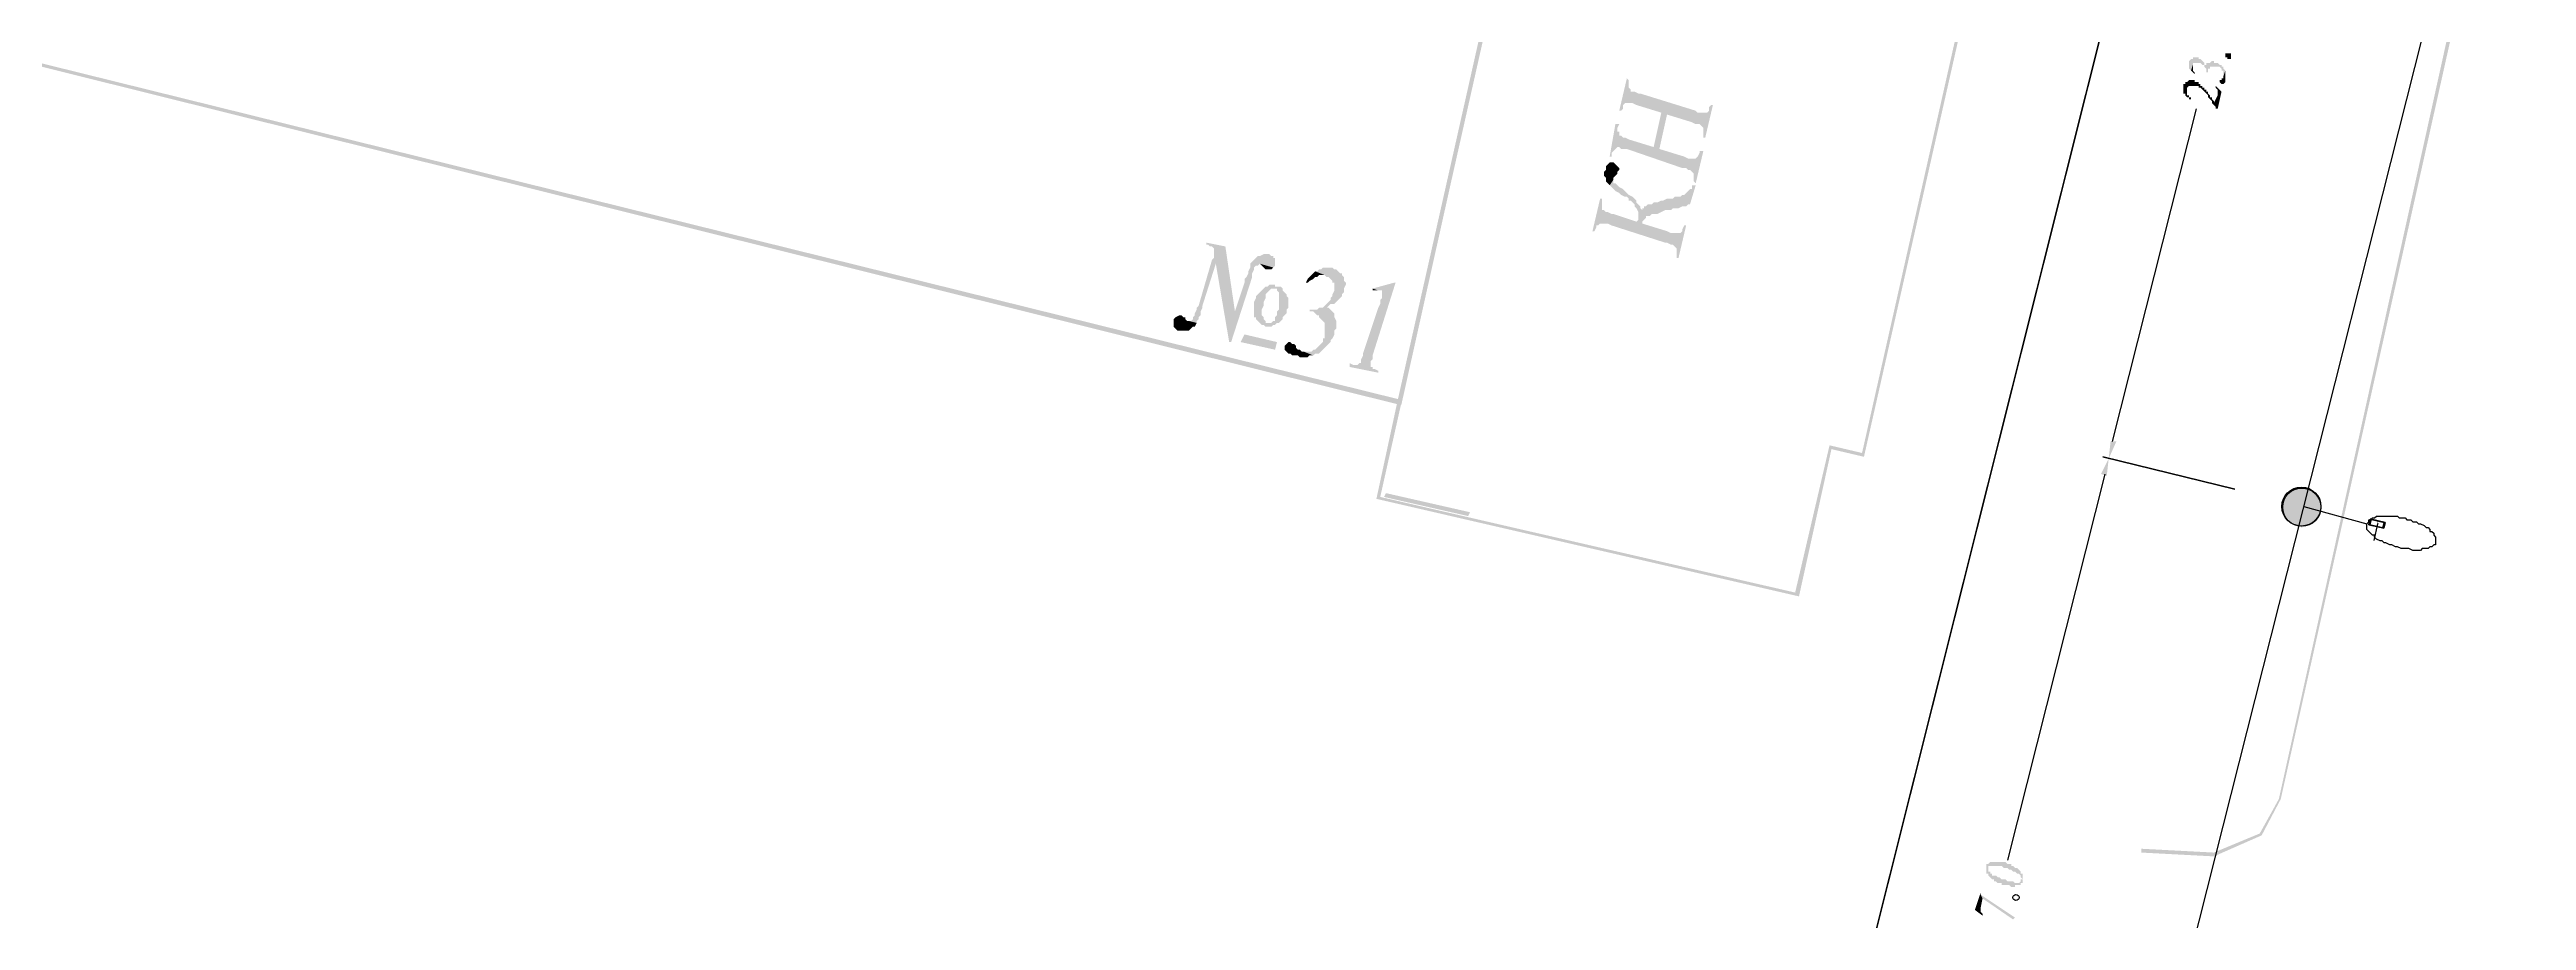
# Model space of a CAD drawing. Extents: x 243 to 885, y -99 to 1005.
# Drawn here: x 404.9 to 477.4, y 607.8 to 633.3 of the extents above; entities that cross this region are included whole.
import ezdxf

# ---------------------------------------------------------------- set-up
doc = ezdxf.new("R2010")
doc.units = 0
doc.header["$MEASUREMENT"] = 0
for name, color, linetype in [('DLXLUM01', 6, 'Continuous'), ('DLXLUMEX', 2, 'Continuous'), ('DLXSCENE', 7, 'Continuous'), ('PDF _Геометрия', 7, 'Continuous'), ('PDF _Сплошная заливка', 7, 'Continuous')]:
    doc.layers.add(name, color=color, linetype=linetype)

# ---------------------------------------------------------------- blocks, each defined once
blk = doc.blocks.new('*U27')
for p, q in [((-0.185, 0.13), (-0.224, -0.035)), ((-0.224, -0.035), (-0.185, 0.13)), ((-0.156, 0.124), (-0.195, -0.042)), ((-0.195, -0.042), (-0.156, 0.124)), ((0.224, 0.035), (-0.185, 0.13)), ((-0.156, 0.124), (-0.185, 0.13)), ((-0.185, 0.13), (0.224, 0.035)), ((-0.185, 0.13), (-0.156, 0.124)), ((0.253, 0.028), (-0.156, 0.124)), ((-0.156, 0.124), (0.253, 0.028)), ((0.185, -0.13), (0.224, 0.035)), ((0.224, 0.035), (0.185, -0.13)), ((0.214, -0.137), (0.253, 0.028)), ((0.253, 0.028), (0.214, -0.137)), ((0.224, 0.035), (0.253, 0.028)), ((0.253, 0.028), (0.224, 0.035)), ((-0.224, -0.035), (0.185, -0.13)), ((0.185, -0.13), (-0.224, -0.035)), ((-0.224, -0.035), (-0.195, -0.042)), ((-0.195, -0.042), (-0.224, -0.035)), ((-0.195, -0.042), (0.214, -0.137)), ((0.214, -0.137), (-0.195, -0.042)), ((0.185, -0.13), (0.214, -0.137)), ((0.214, -0.137), (0.185, -0.13))]:
    blk.add_line(p, q)
at = {"color": 1}
blk.add_line((0.029, -0.007), (-0.084, -0.494), dxfattribs=at)
at = {"layer": 'DLXLUMEX', "color": 7}
blk.add_text('1', height=0.1, dxfattribs=at).set_placement((0, 0))
blk = doc.blocks.new('*U46')
blk.add_line((177.326, 706.222), (0, 0))

msp = doc.modelspace()

# ---------------------------------------------------------------- hatches: boundary and pattern name
at = {"layer": 'PDF _Сплошная заливка', "linetype": 'ByBlock', "transparency": 33554559}
for points in [[(477.196, 666.817), (477.196, 666.761), (478.932, 665.865), (479.716, 665.137), (480.5, 663.961), (481.284, 661.442), (475.629, 636.134), (470.141, 611.329), (469.582, 610.321), (468.238, 609.762), (466.11, 609.874), (466.11, 609.762), (468.238, 609.65), (469.638, 610.266), (470.197, 611.329), (475.741, 636.134), (481.396, 661.442), (480.556, 663.961), (479.828, 665.193), (478.988, 665.977)], [(467.51, 632.886), (467.51, 632.718), (467.566, 632.662), (467.622, 632.83), (467.622, 632.886), (467.678, 632.886), (467.734, 632.886), (467.79, 632.886), (467.846, 632.886), (467.902, 632.83), (467.958, 632.83), (467.958, 632.774), (468.014, 632.718), (468.014, 632.662), (468.014, 632.606), (468.07, 632.606), (468.07, 632.662), (468.07, 632.718), (468.126, 632.718), (468.126, 632.774), (468.182, 632.774), (468.238, 632.774), (468.294, 632.774), (468.35, 632.774), (468.406, 632.774), (468.462, 632.718), (468.462, 632.662), (468.518, 632.662), (468.518, 632.606), (468.518, 632.55), (468.518, 632.494), (468.574, 632.662), (468.518, 632.718), (468.518, 632.774), (468.462, 632.774), (468.462, 632.83), (468.406, 632.83), (468.35, 632.886), (468.294, 632.886), (468.238, 632.886), (468.238, 632.942), (468.182, 632.942), (468.126, 632.886), (468.07, 632.886), (468.014, 632.886), (468.014, 632.83), (467.958, 632.83), (467.958, 632.886), (467.902, 632.942), (467.846, 632.998), (467.79, 632.998), (467.79, 633.054), (467.734, 633.054), (467.678, 633.054), (467.622, 633.054), (467.622, 632.998), (467.566, 632.998), (467.51, 632.942)], [(467.566, 632.662), (467.622, 632.606), (467.678, 632.55), (467.678, 632.606), (467.622, 632.662), (467.622, 632.718), (467.622, 632.774), (467.622, 632.83)], [(468.406, 632.326), (468.462, 632.27), (468.518, 632.27), (468.574, 632.326), (468.574, 632.382), (468.574, 632.438), (468.574, 632.494), (468.574, 632.55), (468.574, 632.606), (468.574, 632.662), (468.518, 632.494), (468.518, 632.438), (468.462, 632.438), (468.462, 632.382), (468.406, 632.382)], [(468.574, 633.11), (468.574, 633.166), (468.63, 633.166), (468.686, 633.166), (468.742, 633.166), (468.742, 633.11), (468.742, 633.054), (468.742, 632.998), (468.686, 632.998), (468.63, 632.998), (468.63, 633.054), (468.574, 633.054), (468.574, 633.11)], [(451.048, 632.438), (450.824, 631.486), (450.88, 631.486), (450.936, 631.542), (450.936, 631.598), (450.936, 631.654), (450.992, 631.71), (451.048, 631.71), (451.104, 631.71), (451.16, 631.71), (451.216, 631.71), (451.328, 631.654), (452.056, 631.43), (451.832, 630.422), (452.224, 631.374), (452.952, 631.15), (453.064, 631.094), (453.176, 631.094), (453.232, 631.038), (453.288, 630.982), (453.288, 630.926), (453.288, 630.87), (453.288, 630.814), (453.288, 630.702), (453.344, 630.702), (453.568, 631.654), (453.512, 631.654), (453.456, 631.598), (453.456, 631.542), (453.456, 631.486), (453.4, 631.43), (453.344, 631.43), (453.288, 631.43), (453.232, 631.43), (453.12, 631.43), (453.064, 631.486), (451.44, 631.99), (451.384, 631.99), (451.272, 632.046), (451.216, 632.046), (451.16, 632.046), (451.16, 632.102), (451.104, 632.158), (451.104, 632.214), (451.104, 632.27), (451.104, 632.326), (451.104, 632.382)], [(467.342, 632.214), (467.342, 631.99), (467.398, 631.99), (467.398, 631.934), (467.454, 632.102), (467.454, 632.158), (467.51, 632.214), (467.566, 632.214), (467.622, 632.214), (467.678, 632.214), (467.734, 632.214), (467.79, 632.214), (467.79, 632.158), (467.846, 632.158), (467.902, 632.102), (467.958, 632.046), (468.014, 631.99), (468.07, 631.934), (468.07, 631.878), (468.126, 631.822), (468.182, 631.766), (468.182, 631.71), (468.238, 631.654), (468.238, 631.71), (468.238, 631.766), (468.182, 631.822), (468.182, 631.878), (468.126, 631.878), (468.126, 631.934), (468.07, 631.99), (468.07, 632.046), (468.014, 632.046), (468.014, 632.102), (467.958, 632.102), (467.958, 632.158), (467.902, 632.158), (467.902, 632.214), (467.846, 632.214), (467.846, 632.27), (467.79, 632.27), (467.79, 632.326), (467.734, 632.326), (467.678, 632.326), (467.678, 632.382), (467.622, 632.382), (467.566, 632.382), (467.51, 632.382), (467.454, 632.326), (467.398, 632.326), (467.398, 632.27), (467.342, 632.27)], [(467.398, 631.934), (467.454, 631.878), (467.51, 631.878), (467.51, 631.822), (467.566, 631.822), (467.566, 631.878), (467.51, 631.878), (467.51, 631.934), (467.454, 631.934), (467.454, 631.99), (467.454, 632.046), (467.454, 632.102)], [(468.294, 632.214), (468.294, 632.158), (468.35, 632.102), (468.35, 632.046), (468.35, 631.99), (468.35, 631.934), (468.238, 631.71), (468.238, 631.654), (468.294, 631.598), (468.294, 631.542), (468.35, 631.542), (468.462, 632.046)], [(450.712, 631.094), (450.544, 630.143), (450.6, 630.143), (450.6, 630.254), (450.656, 630.31), (450.712, 630.366), (450.768, 630.422), (450.824, 630.422), (450.88, 630.366), (450.936, 630.366), (451.048, 630.366), (452.672, 629.807), (452.784, 629.807), (452.84, 629.751), (452.896, 629.751), (452.952, 629.695), (453.008, 629.639), (453.008, 629.527), (453.008, 629.471), (453.008, 629.415), (453.064, 629.359), (453.288, 630.31), (453.176, 630.31), (453.176, 630.254), (453.12, 630.143), (453.064, 630.087), (453.008, 630.087), (452.952, 630.087), (452.84, 630.087), (452.728, 630.143), (452, 630.366), (452.224, 631.374), (451.832, 630.422), (451.104, 630.646), (450.992, 630.702), (450.936, 630.702), (450.88, 630.758), (450.824, 630.758), (450.824, 630.87), (450.768, 630.87), (450.768, 630.926), (450.768, 630.982), (450.824, 631.094)], [(450.432, 629.751), (450.376, 629.695), (450.376, 629.583), (450.432, 629.527), (450.432, 629.415), (450.488, 629.359), (450.544, 629.303), (450.656, 629.471), (450.656, 629.527), (450.712, 629.583), (450.768, 629.639), (450.768, 629.695), (450.824, 629.751), (450.824, 629.807), (450.768, 629.863), (450.712, 629.919), (450.656, 629.975), (450.6, 629.975), (450.544, 629.975), (450.488, 629.919), (450.432, 629.863)], [(450.264, 628.911), (450.04, 627.959), (450.096, 627.959), (450.152, 628.071), (450.152, 628.127), (450.208, 628.127), (450.264, 628.183), (450.32, 628.183), (450.376, 628.183), (450.488, 628.183), (450.6, 628.127), (452.168, 627.623), (452.224, 627.623), (452.336, 627.567), (452.392, 627.567), (452.448, 627.511), (452.504, 627.455), (452.504, 627.399), (452.504, 627.343), (452.504, 627.287), (452.504, 627.175), (452.56, 627.175), (452.784, 628.127), (452.728, 628.127), (452.672, 628.015), (452.672, 627.959), (452.616, 627.903), (452.56, 627.903), (452.504, 627.903), (452.448, 627.903), (452.336, 627.903), (452.224, 627.959), (451.496, 628.183), (451.552, 628.687), (451.552, 628.631), (451.496, 628.631), (451.496, 628.575), (451.44, 628.631), (451.328, 628.239), (450.656, 628.463), (450.6, 628.463), (450.488, 628.519), (450.432, 628.519), (450.376, 628.575), (450.32, 628.575), (450.32, 628.631), (450.32, 628.743), (450.32, 628.799), (450.32, 628.911)], [(450.544, 629.303), (450.6, 629.247), (450.656, 629.191), (450.712, 629.135), (450.824, 629.079), (450.88, 629.023), (450.992, 628.967), (451.048, 628.967), (451.104, 628.911), (451.104, 628.855), (451.16, 628.855), (451.216, 628.799), (451.272, 628.743), (451.272, 628.687), (451.328, 628.631), (451.384, 628.519), (451.384, 628.463), (451.384, 628.407), (451.384, 628.295), (451.328, 628.239), (451.44, 628.631), (451.44, 628.687), (451.384, 628.743), (451.328, 628.799), (451.328, 628.855), (451.272, 628.911), (451.216, 628.967), (451.104, 629.023), (451.048, 629.079), (450.992, 629.135), (450.936, 629.191), (450.824, 629.247), (450.768, 629.303), (450.712, 629.359), (450.656, 629.359), (450.656, 629.415), (450.656, 629.471)], [(451.552, 628.687), (451.496, 628.183), (451.496, 628.239), (451.552, 628.295), (451.608, 628.351), (451.608, 628.407), (451.664, 628.407), (451.72, 628.407), (451.776, 628.463), (451.888, 628.463), (451.944, 628.463), (452.056, 628.519), (452.168, 628.575), (452.224, 628.575), (452.336, 628.575), (452.392, 628.631), (452.504, 628.631), (452.56, 628.631), (452.672, 628.687), (452.728, 628.687), (452.784, 628.687), (452.84, 628.743), (452.896, 628.743), (453.064, 629.303), (452.952, 629.303), (452.952, 629.191), (452.896, 629.191), (452.84, 629.135), (452.784, 629.079), (452.728, 629.023), (452.672, 629.023), (452.616, 628.967), (452.56, 628.967), (452.448, 628.967), (452.392, 628.911), (452.336, 628.911), (452.224, 628.911), (452.112, 628.855), (452.056, 628.855), (451.944, 628.799), (451.832, 628.799), (451.776, 628.743), (451.664, 628.743), (451.608, 628.687)], [(439.29, 627.511), (438.73, 627.623), (438.73, 627.567), (438.786, 627.567), (438.842, 627.511), (438.898, 627.511), (438.954, 627.455), (438.954, 627.399), (438.954, 627.343), (438.954, 627.287), (438.954, 627.175), (438.898, 627.119), (439.01, 627.007), (439.402, 624.711), (439.57, 625.607)], [(438.898, 627.119), (438.506, 625.775), (438.45, 625.719), (438.45, 625.663), (438.394, 625.551), (438.394, 625.495), (438.338, 625.439), (438.338, 625.383), (438.282, 625.327), (438.226, 625.327), (438.45, 625.271), (438.45, 625.327), (438.506, 625.383), (438.506, 625.439), (438.562, 625.495), (438.562, 625.607), (438.618, 625.719), (438.618, 625.775), (439.01, 627.007)], [(440.578, 627.287), (440.41, 627.287), (440.298, 627.231), (440.242, 627.231), (440.186, 627.175), (440.13, 627.119), (440.074, 627.063), (440.018, 627.007), (440.018, 626.951), (440.018, 626.895), (439.962, 626.783), (439.962, 626.727), (439.906, 626.615), (439.85, 626.559), (439.85, 626.447), (439.57, 625.607), (439.402, 624.711), (439.458, 624.711), (440.074, 626.615), (440.074, 626.671), (440.074, 626.727), (440.13, 626.839), (440.13, 626.895), (440.186, 626.951), (440.242, 626.951), (440.298, 627.007), (440.69, 626.895), (440.746, 626.951), (440.746, 627.007), (440.746, 627.063), (440.746, 627.175), (440.69, 627.175), (440.69, 627.231), (440.634, 627.231)], [(440.69, 626.895), (440.298, 627.007), (440.354, 626.951), (440.41, 626.895), (440.466, 626.839), (440.522, 626.839), (440.578, 626.839), (440.634, 626.839)], [(442.426, 626.895), (442.146, 626.895), (442.09, 626.839), (442.034, 626.839), (441.978, 626.783), (441.922, 626.783), (442.202, 626.671), (442.258, 626.615), (442.314, 626.615), (442.37, 626.559), (442.426, 626.503), (442.426, 626.447), (442.482, 626.447), (442.482, 626.391), (442.482, 626.279), (442.482, 626.223), (442.426, 626.111), (442.426, 626.055), (442.37, 625.999), (442.37, 625.943), (442.314, 625.887), (442.258, 625.831), (442.202, 625.775), (442.146, 625.719), (442.034, 625.719), (441.978, 625.663), (441.866, 625.663), (441.81, 625.663), (441.754, 625.663), (441.754, 625.607), (441.81, 625.607), (441.866, 625.607), (441.922, 625.551), (441.978, 625.495), (442.034, 625.495), (442.034, 625.439), (442.09, 625.383), (442.146, 625.327), (442.202, 625.271), (442.202, 625.215), (442.202, 625.103), (442.202, 625.047), (442.202, 624.991), (442.202, 624.879), (442.202, 624.823), (442.146, 624.823), (442.146, 624.711), (442.09, 624.655), (442.034, 624.599), (441.978, 624.543), (441.922, 624.487), (441.866, 624.487), (441.81, 624.431), (441.754, 624.431), (441.698, 624.431), (441.586, 624.431), (441.866, 624.319), (441.922, 624.375), (442.034, 624.375), (442.09, 624.431), (442.146, 624.487), (442.202, 624.543), (442.258, 624.599), (442.314, 624.655), (442.37, 624.711), (442.37, 624.767), (442.426, 624.823), (442.482, 624.935), (442.482, 624.991), (442.482, 625.047), (442.538, 625.103), (442.538, 625.215), (442.538, 625.271), (442.538, 625.327), (442.482, 625.439), (442.482, 625.495), (442.482, 625.551), (442.426, 625.607), (442.37, 625.663), (442.314, 625.719), (442.258, 625.719), (442.314, 625.775), (442.37, 625.831), (442.482, 625.831), (442.538, 625.887), (442.594, 625.943), (442.65, 625.999), (442.706, 626.055), (442.706, 626.111), (442.762, 626.167), (442.762, 626.223), (442.762, 626.279), (442.818, 626.391), (442.818, 626.447), (442.762, 626.503), (442.762, 626.559), (442.762, 626.615), (442.706, 626.671), (442.706, 626.727), (442.65, 626.727), (442.594, 626.783), (442.538, 626.839), (442.482, 626.839)], [(441.922, 626.783), (441.866, 626.727), (441.81, 626.671), (441.754, 626.615), (441.698, 626.559), (441.642, 626.447), (441.698, 626.447), (441.754, 626.503), (441.866, 626.559), (441.922, 626.615), (441.978, 626.615), (442.034, 626.671), (442.09, 626.671), (442.146, 626.671), (442.202, 626.671)], [(440.522, 626.335), (440.466, 626.335), (440.41, 626.279), (440.354, 626.223), (440.298, 626.167), (440.242, 626.111), (440.186, 626.055), (440.186, 625.999), (440.13, 625.887), (440.13, 625.775), (440.13, 625.719), (440.13, 625.663), (440.13, 625.551), (440.13, 625.495), (440.13, 625.439), (440.186, 625.439), (440.186, 625.383), (440.242, 625.327), (440.522, 625.271), (440.466, 625.271), (440.466, 625.327), (440.41, 625.383), (440.41, 625.439), (440.354, 625.495), (440.354, 625.551), (440.354, 625.607), (440.354, 625.663), (440.41, 625.775), (440.41, 625.831), (440.41, 625.887), (440.466, 625.999), (440.466, 626.055), (440.466, 626.111), (440.522, 626.167), (440.578, 626.223), (440.634, 626.279), (440.69, 626.279), (440.746, 626.279)], [(440.746, 626.335), (440.746, 626.391), (440.578, 626.391), (440.522, 626.335), (440.746, 626.279), (440.802, 626.279), (440.802, 626.223), (440.858, 626.167), (440.858, 626.111), (440.858, 625.999), (440.858, 625.887), (440.858, 625.831), (440.858, 625.719), (440.858, 625.663), (440.802, 625.607), (440.802, 625.495), (440.746, 625.439), (440.746, 625.327), (440.69, 625.327), (440.634, 625.271), (440.578, 625.271), (440.522, 625.271), (440.242, 625.327), (440.298, 625.271), (440.354, 625.215), (440.41, 625.215), (440.466, 625.159), (440.522, 625.159), (440.578, 625.159), (440.634, 625.159), (440.69, 625.215), (440.746, 625.215), (440.802, 625.271), (440.858, 625.271), (440.914, 625.327), (440.97, 625.383), (440.97, 625.439), (441.026, 625.495), (441.082, 625.551), (441.082, 625.663), (441.138, 625.719), (441.138, 625.775), (441.138, 625.887), (441.138, 625.943), (441.138, 625.999), (441.082, 626.055), (441.082, 626.111), (441.026, 626.167), (440.97, 626.223), (440.97, 626.279), (440.914, 626.335), (440.858, 626.335)], [(444.273, 626.447), (444.217, 626.447), (443.601, 626.279), (443.769, 626.223), (443.825, 626.223), (443.881, 626.223), (443.881, 626.167), (443.881, 626.111), (443.881, 626.055), (443.881, 625.999), (443.825, 625.943), (443.825, 625.831), (443.769, 625.719), (443.321, 624.375), (443.321, 624.319), (443.265, 624.207), (443.265, 624.151), (443.265, 624.095), (443.21, 624.095), (443.154, 624.039), (443.098, 624.039), (443.042, 624.039), (442.93, 624.095), (442.93, 623.983), (443.769, 623.815), (443.769, 623.871), (443.657, 623.927), (443.601, 623.927), (443.601, 623.983), (443.545, 623.983), (443.545, 624.039), (443.545, 624.095), (443.545, 624.151), (443.601, 624.207), (443.601, 624.319)], [(438.002, 625.495), (437.946, 625.495), (437.834, 625.439), (437.778, 625.383), (437.778, 625.327), (437.778, 625.215), (437.778, 625.159), (437.834, 625.103), (437.89, 625.047), (437.946, 625.047), (438.002, 625.047), (438.058, 625.047), (438.114, 625.047), (438.226, 625.047), (438.282, 625.103), (438.338, 625.159), (438.394, 625.159), (438.45, 625.271), (438.226, 625.327), (438.17, 625.327), (438.114, 625.383), (438.114, 625.439), (438.058, 625.439)], [(440.802, 624.711), (439.85, 624.935), (439.738, 624.711), (440.746, 624.487)], [(441.194, 624.711), (441.138, 624.711), (441.082, 624.655), (441.026, 624.599), (441.026, 624.543), (441.026, 624.487), (441.082, 624.431), (441.138, 624.375), (441.194, 624.375), (441.25, 624.319), (441.362, 624.319), (441.418, 624.319), (441.474, 624.263), (441.53, 624.263), (441.642, 624.263), (441.698, 624.263), (441.754, 624.319), (441.81, 624.319), (441.866, 624.319), (441.586, 624.431), (441.53, 624.431), (441.474, 624.487), (441.418, 624.487), (441.362, 624.543), (441.362, 624.599), (441.306, 624.655), (441.25, 624.655)], [(446.457, 619.728), (443.993, 620.288), (443.937, 620.176), (446.401, 619.616)], [(471.093, 619.392), (471.317, 619.616), (471.373, 619.896), (471.317, 620.176), (471.093, 620.4), (470.813, 620.456), (470.533, 620.4), (470.309, 620.176), (470.253, 619.896), (470.309, 619.616), (470.533, 619.392), (470.813, 619.28)], [(461.575, 609.314), (461.575, 609.202), (461.631, 609.314), (461.631, 609.37), (461.687, 609.37), (461.743, 609.37), (461.799, 609.37), (461.855, 609.37), (461.911, 609.37), (461.967, 609.37), (462.023, 609.37), (462.079, 609.314), (462.135, 609.314), (462.191, 609.314), (462.247, 609.258), (462.303, 609.258), (462.359, 609.202), (462.415, 609.202), (462.471, 609.146), (462.527, 609.146), (462.583, 609.09), (462.583, 609.034), (462.639, 608.978), (462.583, 608.866), (462.639, 608.866), (462.639, 608.922), (462.639, 608.978), (462.639, 609.034), (462.639, 609.09), (462.639, 609.146), (462.583, 609.146), (462.583, 609.202), (462.527, 609.258), (462.471, 609.314), (462.415, 609.314), (462.359, 609.37), (462.303, 609.37), (462.303, 609.426), (462.247, 609.426), (462.191, 609.426), (462.135, 609.482), (462.079, 609.482), (462.023, 609.482), (461.967, 609.482), (461.911, 609.482), (461.855, 609.482), (461.799, 609.482), (461.743, 609.482), (461.687, 609.482), (461.631, 609.426), (461.575, 609.426), (461.575, 609.37)], [(461.575, 609.202), (461.575, 609.146), (461.631, 609.146), (461.631, 609.09), (461.687, 609.034), (461.743, 608.978), (461.799, 608.978), (461.799, 608.922), (461.855, 608.922), (461.911, 608.866), (461.967, 608.866), (462.023, 608.866), (462.023, 608.81), (462.079, 608.81), (462.135, 608.81), (462.191, 608.81), (462.247, 608.81), (462.303, 608.754), (462.359, 608.754), (462.415, 608.754), (462.415, 608.81), (462.471, 608.81), (462.527, 608.81), (462.583, 608.81), (462.583, 608.866), (462.639, 608.978), (462.583, 608.978), (462.583, 608.922), (462.527, 608.866), (462.471, 608.866), (462.415, 608.866), (462.359, 608.922), (462.303, 608.922), (462.247, 608.922), (462.191, 608.922), (462.135, 608.978), (462.079, 608.978), (462.023, 608.978), (461.967, 609.034), (461.911, 609.034), (461.855, 609.09), (461.799, 609.09), (461.743, 609.09), (461.743, 609.146), (461.687, 609.146), (461.687, 609.202), (461.631, 609.202), (461.631, 609.258), (461.631, 609.314)], [(461.407, 608.586), (461.239, 608.082), (461.463, 607.914), (461.519, 607.914), (461.463, 607.914), (461.463, 607.97), (461.407, 608.026), (461.407, 608.082), (461.407, 608.138), (461.463, 608.418), (461.407, 608.53)], [(461.407, 608.53), (461.463, 608.418), (462.359, 607.802), (462.415, 607.858)]]:
    msp.add_hatch(color=256, dxfattribs=at).paths.add_polyline_path(points)
h = msp.add_hatch(color=256, dxfattribs=at)
h.paths.add_polyline_path([(387.554, 637.757), (375.908, 630.702), (376.636, 629.583), (361.518, 620.064), (358.382, 604.778), (356.759, 605.114), (353.735, 591.732), (355.359, 591.452), (353.455, 582.942), (351.775, 583.278), (350.152, 576.055), (356.983, 574.487), (363.646, 573.031), (373.276, 613.121), (404.631, 632.774), (444.441, 622.864), (447.353, 635.91), (440.802, 637.533), (440.522, 636.134), (431.619, 638.317), (431.955, 639.773), (418.965, 643.133), (418.517, 641.397), (402.448, 645.372), (388.338, 636.582)])
h.paths.add_polyline_path([(387.554, 637.589), (388.338, 636.47), (402.504, 645.26), (418.573, 641.229), (419.021, 642.965), (431.843, 639.717), (431.451, 638.261), (440.578, 636.022), (440.858, 637.421), (447.241, 635.854), (444.385, 623.032), (404.575, 632.886), (373.22, 613.177), (363.59, 573.143), (356.983, 574.599), (350.264, 576.167), (351.887, 583.166), (353.567, 582.83), (355.527, 591.508), (353.903, 591.844), (356.815, 605.002), (358.438, 604.666), (361.63, 620.008), (376.748, 629.583), (376.076, 630.646)], flags=0)
h = msp.add_hatch(color=256, dxfattribs=at)
h.paths.add_polyline_path([(456.983, 621.688), (455.976, 617.376), (443.825, 620.176), (444.441, 622.92), (447.353, 635.854), (448.921, 642.965), (452.952, 642.013), (453.064, 642.517), (453.512, 642.461), (453.456, 642.125), (462.135, 640.109), (457.935, 621.464)])
h.paths.add_polyline_path([(456.088, 617.264), (457.039, 621.576), (457.991, 621.352), (462.247, 640.165), (453.568, 642.237), (453.624, 642.517), (452.952, 642.629), (452.896, 642.181), (448.865, 643.077), (447.241, 635.91), (444.329, 622.976), (443.713, 620.12)], flags=0)
h = msp.add_hatch(color=256, dxfattribs=at)
h.paths.add_polyline_path([(465.382, 621.8), (465.214, 621.8), (465.158, 621.296)])
h.paths.add_polyline_path([(464.934, 620.848), (465.102, 620.792), (465.158, 621.296)])

# ---------------------------------------------------------------- linework, layer by layer
at = {"layer": 'PDF _Геометрия', "color": 3, "linetype": 'ByBlock', "lineweight": 25}
msp.add_lwpolyline([(545.057, 1000.691), (599.929, 988.931), (493.714, 678.461), (504.407, 641.447), (324.731, -66.338), (291.584, -56.652), (468.909, 649.565), (472.101, 649.565), (480.667, 670.736), (470.477, 695.258)], close=True, dxfattribs=at)
at = {"layer": 'PDF _Геометрия', "color": 1, "linetype": 'ByBlock', "lineweight": 25}
msp.add_lwpolyline([(476.692, 642.965), (398.752, 334.505)], dxfattribs=at)
at = {"layer": 'PDF _Геометрия', "linetype": 'ByBlock', "lineweight": 25}
for points in [[(465.27, 621.8), (467.734, 631.542)], [(465.046, 620.848), (462.191, 609.538)], [(470.869, 619.896), (472.717, 619.392)]]:
    msp.add_lwpolyline(points, dxfattribs=at)
for points in [[(464.99, 621.352), (468.854, 620.4)], [(474.733, 618.888), (474.733, 618.776), (474.677, 618.776), (474.621, 618.72), (474.565, 618.72), (474.509, 618.664), (474.453, 618.664), (474.397, 618.664), (474.341, 618.664), (474.285, 618.608), (474.173, 618.608), (474.117, 618.608), (474.061, 618.608), (473.949, 618.664), (473.893, 618.664), (473.781, 618.664), (473.725, 618.664), (473.613, 618.72), (473.557, 618.72), (473.445, 618.776), (473.389, 618.776), (473.277, 618.832), (473.221, 618.832), (473.165, 618.888), (473.109, 618.888), (472.997, 618.944), (472.941, 619), (472.941, 619.056), (472.885, 619.056), (472.829, 619.112), (472.773, 619.168), (472.717, 619.224), (472.717, 619.28), (472.717, 619.336), (472.717, 619.392), (472.773, 619.448), (472.773, 619.504), (472.829, 619.504), (472.885, 619.56), (472.941, 619.56), (472.997, 619.616), (473.053, 619.616), (473.109, 619.616), (473.221, 619.616), (473.277, 619.616), (473.333, 619.616), (473.445, 619.616), (473.501, 619.616), (473.613, 619.616), (473.669, 619.56), (473.725, 619.56), (473.837, 619.56), (473.893, 619.504), (474.005, 619.504), (474.061, 619.448), (474.173, 619.448), (474.229, 619.392), (474.285, 619.392), (474.397, 619.336), (474.453, 619.28), (474.509, 619.28), (474.565, 619.224), (474.565, 619.168), (474.621, 619.168), (474.677, 619.112), (474.677, 619.056), (474.733, 619), (474.733, 618.944)]]:
    msp.add_lwpolyline(points, close=True, dxfattribs=at)
for centre, radius in [((470.802, 619.896), 0.571), ((470.802, 619.896), 0.571), ((470.813, 619.877), 0.56), ((462.443, 608.446), 0.0885)]:
    msp.add_circle(centre, radius, dxfattribs=at)
at = {"layer": 'PDF _Сплошная заливка', "linetype": 'ByBlock', "lineweight": 18, "transparency": 33554559}
msp.add_solid([(443.601, 626.279), (443.601, 626.223), (443.769, 626.223)], dxfattribs=at)

# ---------------------------------------------------------------- block references
at = {"layer": 'DLXLUM01'}
msp.add_blockref('*U27', (473.002, 619.397), dxfattribs=at)
at = {"layer": 'DLXSCENE'}
msp.add_blockref('*U46', (291.582, -56.659), dxfattribs=at)

doc.saveas('drawing.dxf')
